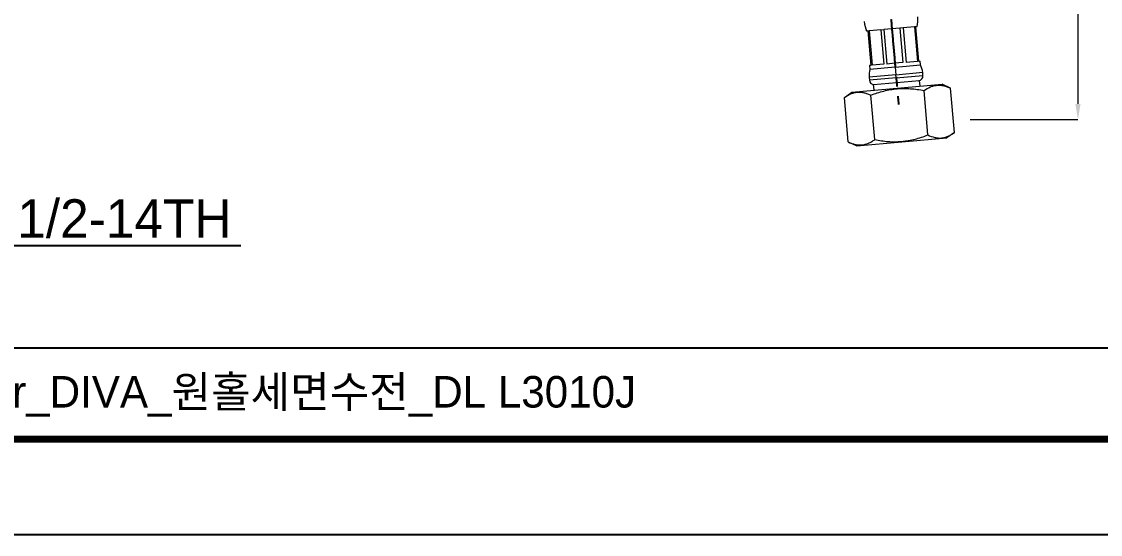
# Model space of a CAD drawing. Extents: x 0 to 790, y 0 to 579.
# Drawn here: x 272.4 to 553, y 0 to 133.3 of the extents above; entities that cross this region are included whole.
import ezdxf
from ezdxf import colors
from ezdxf.entities.mleader import LeaderData, LeaderLine
from ezdxf.math import Vec2, Vec3

# ---------------------------------------------------------------- set-up
doc = ezdxf.new("R2010")
doc.units = 0
doc.header["$LTSCALE"] = 10
doc.header["$MEASUREMENT"] = 0
doc.header["$PDMODE"] = 3
doc.header["$PDSIZE"] = -10
doc.linetypes.add('CENTER', pattern=[2, 1.25, -0.25, 0.25, -0.25])
doc.layers.get('0').update_dxf_attribs({"linetype": 'CONTINUOUS'})
doc.layers.get('DEFPOINTS').update_dxf_attribs({"linetype": 'CONTINUOUS'})
doc.layers.add('1', color=7, linetype='CONTINUOUS')
doc.styles.add('Daelim Dimension', font='')
doc.styles.get("Standard").update_dxf_attribs({"font": ''})
doc.styles.get('Daelim Dimension').set_extended_font_data('나눔고딕')
doc.styles.get('Standard').set_extended_font_data('GulimChe')
doc.dimstyles.new('DEFAULT', dxfattribs={"dimscale": 2, "dimtxt": 2, "dimasz": 2, "dimexe": 0, "dimexo": 2, "dimgap": 1, "dimtad": 1, "dimdec": 0, "dimzin": 9, "dimdsep": 46, "dimtxsty": 'Daelim Dimension', "dimcen": 0.5, "dimclrd": 5, "dimclre": 5, "dimclrt": 256, "dimadec": 1, "dimazin": 0, "dimtfac": 1, "dimtdec": 0, "dimtix": 1, "dimtmove": 0, "dimatfit": 3, "dimfxl": 1, "dimtolj": 1, "dimtzin": 1, "dimlwd": 9, "dimlwe": 9, "dimarcsym": 0})

# ---------------------------------------------------------------- blocks, each defined once
blk = doc.blocks.new('*D1')
at = {"color": 5, "lineweight": 9, "ltscale": 0.5, "transparency": 16777216}
for p, q in [((519.11, 282.64), (547.13, 282.64)), ((547.13, 278.64), (547.13, 111.85)), ((519.11, 107.85), (547.13, 107.85))]:
    blk.add_line(p, q, dxfattribs=at)
at = {"color": 5, "ltscale": 0.5, "transparency": 16777216}
for points in [[(546.46, 278.64), (547.8, 278.64), (547.13, 282.64)], [(546.46, 111.85), (547.8, 111.85), (547.13, 107.85)]]:
    blk.add_solid(points, dxfattribs=at)
at = {"layer": 'DEFPOINTS', "color": 0, "ltscale": 0.5, "transparency": 16777216}
for p in [(515.11, 282.64), (515.11, 107.85), (547.13, 107.85)]:
    blk.add_point(p, dxfattribs=at)
at = {"color": 7, "ltscale": 0.5, "transparency": 16777216, "insert": (539.68, 195.24), "char_height": 10, "attachment_point": 5, "rotation": 90, "style": 'Daelim Dimension'}
blk.add_mtext('\\A1;375', dxfattribs=at)

msp = doc.modelspace()

# ---------------------------------------------------------------- linework, layer by layer
at = {"color": 5}
msp.add_line((12.7, 48.49), (648.72, 48.49), dxfattribs=at)
at = {"ltscale": 0.5}
msp.add_lwpolyline([(0, 0), (789.88, 0), (789.88, 578.76), (0, 578.76)], close=True, dxfattribs=at)
at = {"color": 5, "linetype": 'ByBlock', "lineweight": 200, "const_width": 1.82}
msp.add_lwpolyline([(12.7, 24.78), (777.1, 24.78), (777.1, 565.32), (12.7, 565.32)], close=True, dxfattribs=at)
at = {"layer": '1', "color": 7, "linetype": 'Continuous', "lineweight": 13}
for p, q in [((498.73, 131.38), (498.51, 133.87)), ((499.6, 121.42), (499.51, 122.42)), ((499.6, 121.42), (499.77, 119.47)), ((499.77, 119.47), (492.8, 118.86)), ((499.84, 118.63), (492.87, 118.02)), ((499.77, 119.47), (506.74, 120.08)), ((499.84, 118.63), (499.77, 119.47)), ((499.84, 118.63), (506.82, 119.24)), ((499.95, 117.44), (499.84, 118.63))]:
    msp.add_line(p, q, dxfattribs=at)
at = {"layer": '1', "color": 7, "linetype": 'Continuous', "lineweight": 18}
for p, q in [((504.63, 131.9), (501.63, 131.64)), ((504.95, 131.93), (504.63, 131.9)), ((504.63, 131.9), (505.41, 122.93)), ((504.95, 131.93), (505.3, 131.96)), ((505.74, 122.96), (504.95, 131.93)), ((492.5, 130.84), (492.15, 130.81)), ((492.5, 130.84), (492.83, 130.87)), ((492.5, 130.84), (493.28, 121.87)), ((495.82, 131.13), (492.83, 130.87)), ((492.83, 130.87), (493.61, 121.9)), ((495.82, 131.13), (496.61, 131.2)), ((495.82, 131.13), (496.61, 122.16)), ((498.73, 131.38), (496.61, 131.2)), ((496.61, 131.2), (497.4, 122.23)), ((500.84, 131.57), (498.73, 131.38)), ((501.63, 131.64), (500.84, 131.57)), ((500.84, 131.57), (501.62, 122.6)), ((501.63, 131.64), (502.41, 122.67)), ((493.28, 121.87), (492.94, 121.84)), ((492.94, 121.84), (493.02, 120.85)), ((499.6, 121.42), (493.02, 120.85)), ((496.61, 122.16), (493.61, 121.9)), ((499.51, 122.42), (497.4, 122.23)), ((501.62, 122.6), (499.51, 122.42)), ((499.6, 121.42), (506.17, 122)), ((505.41, 122.93), (502.41, 122.67)), ((505.74, 122.96), (506.09, 122.99)), ((506.17, 122), (506.09, 122.99)), ((492.8, 118.86), (492.87, 118.02)), ((493.97, 116.91), (505.92, 117.96)), ((506.05, 116.47), (505.92, 117.96)), ((506.82, 119.24), (506.74, 120.08)), ((488.35, 114.92), (511.81, 116.97)), ((494.1, 115.42), (493.97, 116.91)), ((508.1, 103.8), (507.09, 115.35)), ((513.98, 115.95), (511.81, 116.97)), ((515, 104.4), (513.98, 115.95)), ((486.38, 113.54), (488.35, 114.92)), ((487.39, 101.98), (486.38, 113.54)), ((494.29, 102.59), (493.28, 114.14)), ((515, 104.4), (513.03, 103.02)), ((487.39, 101.98), (489.57, 100.97)), ((489.57, 100.97), (513.03, 103.02))]:
    msp.add_line(p, q, dxfattribs=at)
for centre, radius, start, end in [((499.5, 133.96), 8, 185, 203.1949), ((497.51, 133.78), 8, 346.8051, 5), ((497.78, 119.3), 5, 161.9261, 185), ((501.76, 119.64), 5, 5, 28.0739), ((494.06, 118.13), 1.2, 185, 275), ((505.62, 119.14), 1.2, 275, 5)]:
    msp.add_arc(centre, radius, start, end, dxfattribs=at)
at = {"layer": '1', "color": 1, "linetype": 'CENTER'}
msp.add_open_spline([(495.03, 173.25), (495.47, 168.29), (500.46, 111.75)], degree=1, knots=[0, 0, 0.080737, 1, 1], dxfattribs=at)
at = {"layer": '1', "color": 7, "linetype": 'Continuous', "lineweight": 18}
for points in [[(493.28, 114.14), (494.38, 114.57), (495.49, 114.93), (497.19, 115.36), (497.76, 115.49), (498.91, 115.68), (499.49, 115.76), (500.22, 115.83), (500.37, 115.84), (500.59, 115.85), (500.66, 115.86), (500.81, 115.86), (501.18, 115.88), (501.55, 115.89), (502.43, 115.9), (503.01, 115.87), (504.18, 115.79), (504.76, 115.73), (505.93, 115.56), (506.51, 115.46), (507.09, 115.35)], [(507.09, 115.35), (507.62, 115.72), (508.16, 116.04), (509, 116.4), (509.28, 116.49), (509.85, 116.64), (510.14, 116.69), (510.51, 116.73), (510.58, 116.73), (510.69, 116.74), (510.73, 116.74), (510.8, 116.74), (510.99, 116.74), (511.17, 116.73), (511.62, 116.7), (511.91, 116.65), (512.5, 116.52), (512.8, 116.43), (513.39, 116.22), (513.69, 116.09), (513.98, 115.95)], [(486.38, 113.54), (486.91, 113.91), (487.46, 114.23), (488.29, 114.59), (488.58, 114.68), (489.15, 114.83), (489.44, 114.88), (489.8, 114.91), (489.88, 114.92), (489.99, 114.92), (490.02, 114.93), (490.1, 114.93), (490.28, 114.93), (490.47, 114.92), (490.91, 114.89), (491.21, 114.84), (491.8, 114.71), (492.09, 114.62), (492.69, 114.4), (492.98, 114.28), (493.28, 114.14)], [(508.1, 103.8), (508.69, 103.52), (509.28, 103.3), (510.16, 103.1), (510.46, 103.05), (511.05, 103), (511.34, 103), (511.71, 103.04), (511.78, 103.04), (511.89, 103.06), (511.93, 103.06), (512, 103.07), (512.18, 103.1), (512.36, 103.14), (512.79, 103.25), (513.08, 103.35), (513.63, 103.59), (513.91, 103.73), (514.46, 104.04), (514.73, 104.21), (515, 104.4)], [(487.39, 101.98), (487.98, 101.71), (488.57, 101.49), (489.46, 101.29), (489.75, 101.24), (490.34, 101.19), (490.63, 101.19), (491, 101.22), (491.07, 101.23), (491.18, 101.25), (491.22, 101.25), (491.29, 101.26), (491.48, 101.29), (491.66, 101.33), (492.09, 101.44), (492.37, 101.54), (492.93, 101.78), (493.21, 101.92), (493.75, 102.23), (494.02, 102.4), (494.29, 102.59)], [(494.29, 102.59), (495.45, 102.36), (496.6, 102.19), (498.35, 102.06), (498.93, 102.04), (500.1, 102.05), (500.69, 102.07), (501.42, 102.14), (501.57, 102.15), (501.79, 102.17), (501.86, 102.18), (502.01, 102.2), (502.37, 102.25), (502.74, 102.3), (503.61, 102.45), (504.18, 102.57), (505.31, 102.86), (505.88, 103.02), (506.99, 103.39), (507.55, 103.58), (508.1, 103.8)]]:
    msp.add_open_spline(points, degree=3, knots=[0, 0, 0, 0, 0.25, 0.25, 0.375, 0.375, 0.5, 0.5, 0.53125, 0.53125, 0.546875, 0.546875, 0.5625, 0.625, 0.625, 0.75, 0.75, 0.875, 0.875, 1, 1, 1, 1], dxfattribs=at)

# ---------------------------------------------------------------- texts
at = {"color": 2, "insert": (154.51, 41.16), "char_height": 8.198, "width": 391.3674, "attachment_point": 1, "style": 'Daelim Dimension'}
msp.add_mtext('{\\fPretendard Variable SemiBold|b0|i0|c129|p2;대림바스(주)} Single lever_DIVA_원홀세면수전_DL L3010J', dxfattribs=at)

# ---------------------------------------------------------------- dimensions: what is measured, and where the dimension line sits
at = {"color": 5, "ltscale": 0.5}
dim = msp.add_linear_dim(base=(547.13, 107.85), p1=(515.11, 282.64), p2=(515.11, 107.85), angle=90, text='375', dimstyle='DEFAULT', override={"dimtxt": 5, "dimclrd": 5, "dimclre": 5, "dimclrt": 7}, dxfattribs=at)
dim.commit()
dim.dimension.update_dxf_attribs({"geometry": '*D1', "text_midpoint": (539.68, 195.24)})

# ---------------------------------------------------------------- leaders
at = {"ltscale": 0.5}
ml = msp.add_multileader_mtext('Standard', dxfattribs=at)
ml.set_content('{\\f나눔고딕|b0|i0|c129|p50;G1/2-14TH}', color=256)
ml.set_leader_properties(color=5)
ml.build(insert=Vec2(0, 0))
ml.multileader.update_dxf_attribs({"text_left_attachment_type": 6, "text_right_attachment_type": 6, "dogleg_length": 0.36, "arrow_head_size": 5})
ctx = ml.context
ctx.base_point, ctx.char_height, ctx.arrow_head_size, ctx.landing_gap_size, ctx.plane_origin = Vec3(260.74, 75.09), 10, 5, 0.09, Vec3(245.2, 101.2)
ctx.left_attachment, ctx.right_attachment = 6, 6
notes = []
notes.append((ctx, [(0, (1, 1, 0), (260.38, 75.09), (1, 0), 0.36, [(0, [(245.2, 101.2)], 0, [])])]))
ctx.mtext.insert, ctx.mtext.flow_direction = Vec3(260.83, 87.09), 5
for ctx, leaders in notes:
    for number, flags, end, landing, length, lines in leaders:
        leader = LeaderData()
        leader.index, (leader.has_last_leader_line, leader.has_dogleg_vector, leader.attachment_direction) = number, flags
        leader.last_leader_point, leader.dogleg_vector, leader.dogleg_length = Vec3(end), Vec3(landing), length
        for number, points, colour, breaks in lines:
            line = LeaderLine()
            line.index, line.vertices, line.color, line.breaks = number, Vec3.list(points), colors.encode_raw_color(colour), breaks
            leader.lines.append(line)
        ctx.leaders.append(leader)

doc.saveas('drawing.dxf')
